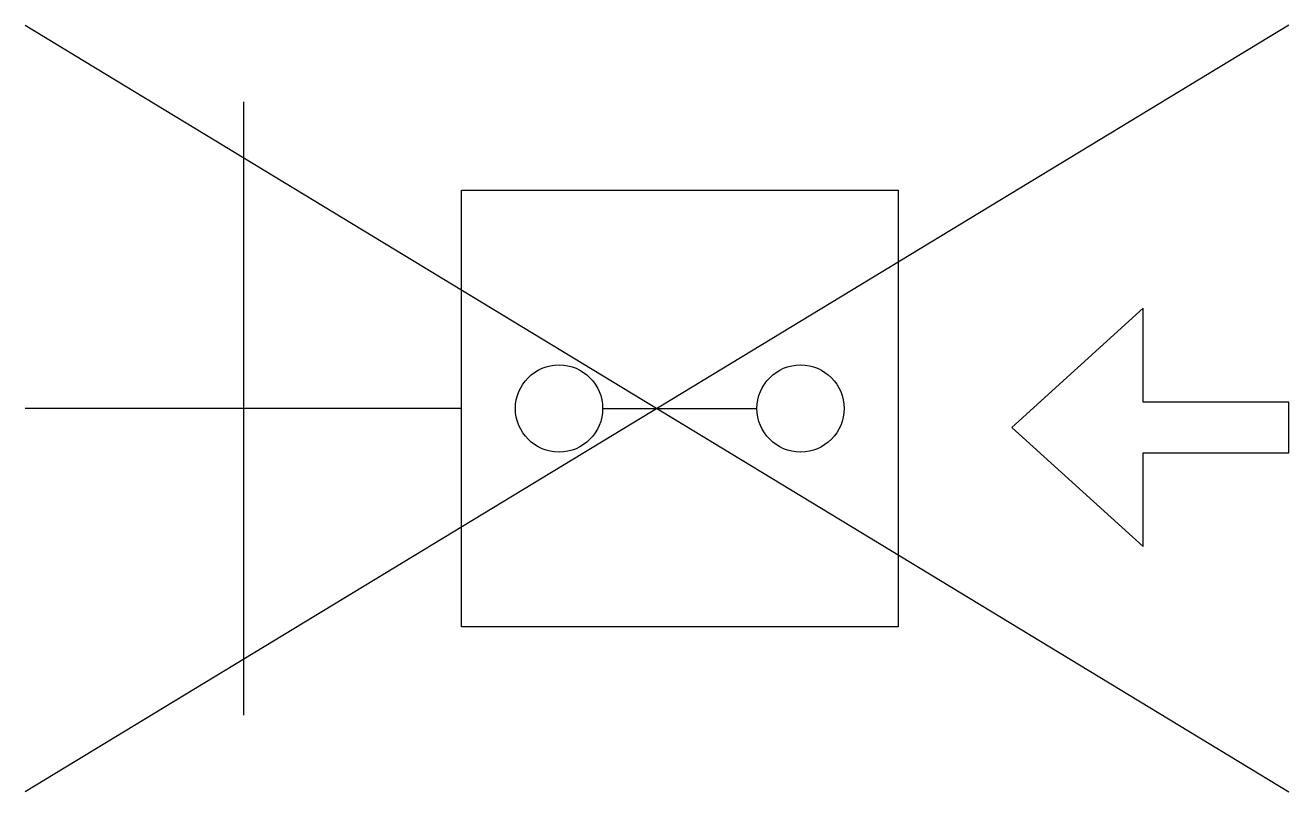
# Model space of a CAD drawing. Header units: metres. Extents: x 0 to 8.69, y -2.64 to 2.64.
import ezdxf

# ---------------------------------------------------------------- set-up
doc = ezdxf.new("R2010")
doc.units = ezdxf.units.M

msp = doc.modelspace()

# ---------------------------------------------------------------- linework, layer by layer
for p, q in [((8.6895, 2.637), (0, -2.637)), ((0, 2.637), (8.6895, -2.637)), ((1.5, 2.1096), (1.5, -2.1096)), ((1.5, 0), (0, 0)), ((3, 0), (1.5, 0)), ((3.971, 0), (5.032, 0))]:
    msp.add_line(p, q)
for points in [[(3, 1.5015), (6.003, 1.5015), (6.003, -1.5015), (3, -1.5015)], [(8.6895, -0.3057), (8.6895, 0.0447), (7.6895, 0.0447), (7.6895, 0.6893), (6.7843, -0.1305), (7.6895, -0.9504), (7.6895, -0.3057)]]:
    msp.add_lwpolyline(points, close=True)
for centre in [(3.671, 0), (5.332, 0)]:
    msp.add_circle(centre, 0.3)

doc.saveas('drawing.dxf')
